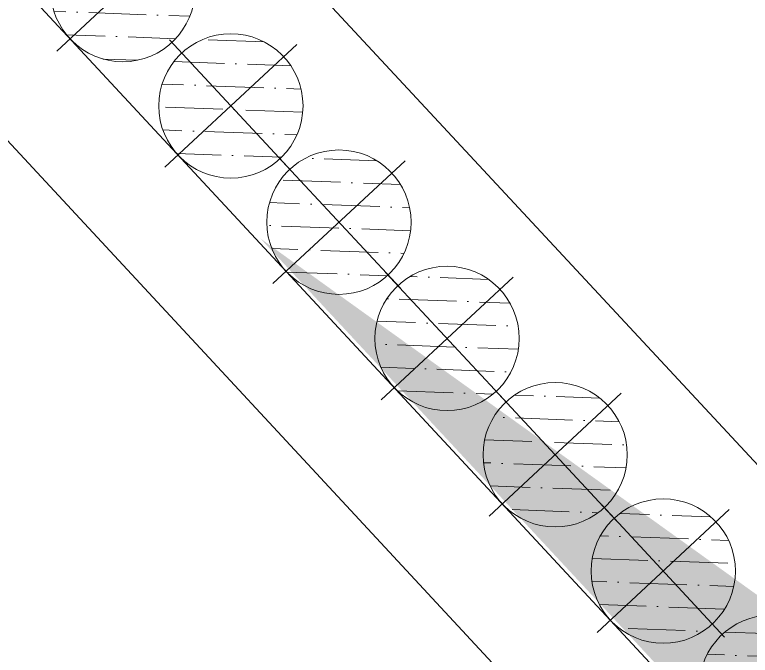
# Model space of a CAD drawing. Header units: metres. Extents: x 400488 to 400591, y 4543956 to 4544011.
# Drawn here: x 400513.75 to 400518.85, y 4544001.99 to 4544006.43 of the extents above; entities that cross this region are included whole.
import ezdxf

# ---------------------------------------------------------------- set-up
doc = ezdxf.new("R2010")
doc.units = ezdxf.units.M
for name, color, linetype, lineweight in [('GD_RETINI', 240, 'Continuous', 5), ('Layer1', 252, 'Continuous', 5), ('Sev-uzun', 100, 'Continuous', 5)]:
    doc.layers.add(name, color=color, linetype=linetype, lineweight=lineweight)
pattern_1 = [(357.92131554, (364563.20717, 4516069.85243), (0.2833878563, 0.1485687402), [0.396875, -0.079375, 0, -0.079375])]

msp = doc.modelspace()

# ---------------------------------------------------------------- hatches: boundary and pattern name
at = {"layer": 'GD_RETINI', "ltscale": 5}
h = msp.add_hatch(dxfattribs=at)
h.set_pattern_fill('EARTH', color=34, scale=0.1, angle=-2.0787)
h.set_pattern_definition([(357.9213155, (364555.7398, 4516062.9409), (0.657614818, 0.611549467), [0.635, -0.635]), (357.9213155, (364555.74846, 4516063.1789), (0.657614818, 0.611549467), [0.635, -0.635]), (357.9213155, (364555.7571, 4516063.41684), (0.657614818, 0.611549467), [0.635, -0.635]), (87.9213155, (364555.8393, 4516063.4933), (-0.611549467, 0.657614818), [0.635, -0.635]), (87.9213155, (364556.07726, 4516063.48465), (-0.611549467, 0.657614818), [0.635, -0.635]), (87.9213155, (364556.31523, 4516063.476), (-0.611549467, 0.657614818), [0.635, -0.635])])
h.paths.add_polyline_path([(400515.4546, 4544004.8808), (400522.786, 4543999.6224), (400524.6368, 4543997.4415), (400527.2184, 4543995.142), (400529.0234, 4543992.9628), (400531.5066, 4543990.4832), (400532.9412, 4543988.2257), (400535.7462, 4543985.1141), (400535.5684, 4543982.809), (400535.822, 4543981.6868), (400534.2413, 4543980.1644), (400533.1517, 4543978.9943), (400530.3634, 4543976.1506), (400527.8015, 4543973.8982), (400526.7368, 4543973.0488), (400520.4077, 4543966.7419), (400517.5451, 4543964.5984), (400515.1782, 4543962.4385), (400513.5591, 4543959.8461), (400510.5097, 4543961.6747), (400508.2923, 4543964.3129), (400507.5197, 4543965.9895), (400504.4119, 4543968.3861), (400504.4552, 4543969.3281), (400502.8439, 4543970.0475), (400498.0339, 4543976.0627), (400494.2659, 4543977.2267), (400495.7196, 4543978.5785), (400496.7533, 4543977.4669), (400497.782, 4543978.3908), (400512.8482, 4543962.1896), (400534.451, 4543982.2791), (400519.3877, 4543998.4831), (400520.4527, 4543999.5062)])
at = {"layer": 'Sev-uzun', "ltscale": 5}
h = msp.add_hatch(dxfattribs=at)
h.set_pattern_fill('ANSI36', color=251, scale=0.05, angle=-47.0787)
h.set_pattern_definition(pattern_1)
edge = h.paths.add_edge_path()
edge.add_arc((400514.5004, 4544006.6052), 0.5, -227.0787, 132.9213, ccw=False)
h = msp.add_hatch(dxfattribs=at)
h.set_pattern_fill('ANSI36', color=251, scale=0.05, angle=-47.0787)
h.set_pattern_definition(pattern_1)
edge = h.paths.add_edge_path()
edge.add_arc((400515.2494, 4544005.7997), 0.5, -227.0787, 132.9213, ccw=False)
h = msp.add_hatch(dxfattribs=at)
h.set_pattern_fill('ANSI36', color=251, scale=0.05, angle=-47.0787)
h.set_pattern_definition(pattern_1)
edge = h.paths.add_edge_path()
edge.add_arc((400515.9985, 4544004.9942), 0.5, -227.0787, 132.9213, ccw=False)
h = msp.add_hatch(dxfattribs=at)
h.set_pattern_fill('ANSI36', color=251, scale=0.05, angle=-47.0787)
h.set_pattern_definition(pattern_1)
edge = h.paths.add_edge_path()
edge.add_arc((400516.7476, 4544004.1887), 0.5, -227.0787, 132.9213, ccw=False)
h = msp.add_hatch(dxfattribs=at)
h.set_pattern_fill('ANSI36', color=251, scale=0.05, angle=-47.0787)
h.set_pattern_definition(pattern_1)
edge = h.paths.add_edge_path()
edge.add_arc((400517.4967, 4544003.3832), 0.5, -227.0787, 132.9213, ccw=False)
h = msp.add_hatch(dxfattribs=at)
h.set_pattern_fill('ANSI36', color=251, scale=0.05, angle=-47.0787)
h.set_pattern_definition(pattern_1)
edge = h.paths.add_edge_path()
edge.add_arc((400518.2458, 4544002.5776), 0.5, -227.0787, 132.9213, ccw=False)
h = msp.add_hatch(dxfattribs=at)
h.set_pattern_fill('ANSI36', color=251, scale=0.05, angle=-47.0787)
h.set_pattern_definition(pattern_1)
edge = h.paths.add_edge_path()
edge.add_arc((400518.9949, 4544001.7721), 0.5, -227.0787, 132.9213, ccw=False)

# ---------------------------------------------------------------- linework, layer by layer
at = {"layer": 'Layer1', "lineweight": 0}
msp.add_line((400521.1485, 4543998.7222), (400510.457, 4544010.219), dxfattribs=at)
at = {"layer": 'Sev-uzun', "color": 251, "ltscale": 5}
for p, q in [((400511.5378, 4544011.2283), (400521.534, 4544000.4791)), ((400509.869, 4544009.6765), (400520.5626, 4543998.1774)), ((400514.0427, 4544006.1797), (400514.958, 4544007.0308)), ((400514.8239, 4544006.2573), (400515.675, 4544005.3421)), ((400514.7918, 4544005.3742), (400515.7071, 4544006.2253)), ((400515.5409, 4544004.5686), (400516.4562, 4544005.4198)), ((400515.573, 4544005.4518), (400516.4241, 4544004.5366)), ((400516.29, 4544003.7631), (400517.2052, 4544004.6142)), ((400516.3221, 4544004.6463), (400517.1732, 4544003.7311)), ((400517.0712, 4544003.8408), (400517.9223, 4544002.9256)), ((400517.0391, 4544002.9576), (400517.9543, 4544003.8087)), ((400517.8203, 4544003.0353), (400518.6714, 4544002.12)), ((400517.7882, 4544002.1521), (400518.7034, 4544003.0032))]:
    msp.add_line(p, q, dxfattribs=at)
for centre in [(400514.5004, 4544006.6052), (400515.2494, 4544005.7997), (400515.9985, 4544004.9942), (400516.7476, 4544004.1887), (400517.4967, 4544003.3832), (400518.2458, 4544002.5776), (400518.9949, 4544001.7721)]:
    msp.add_circle(centre, 0.5, dxfattribs=at)

doc.saveas('drawing.dxf')
